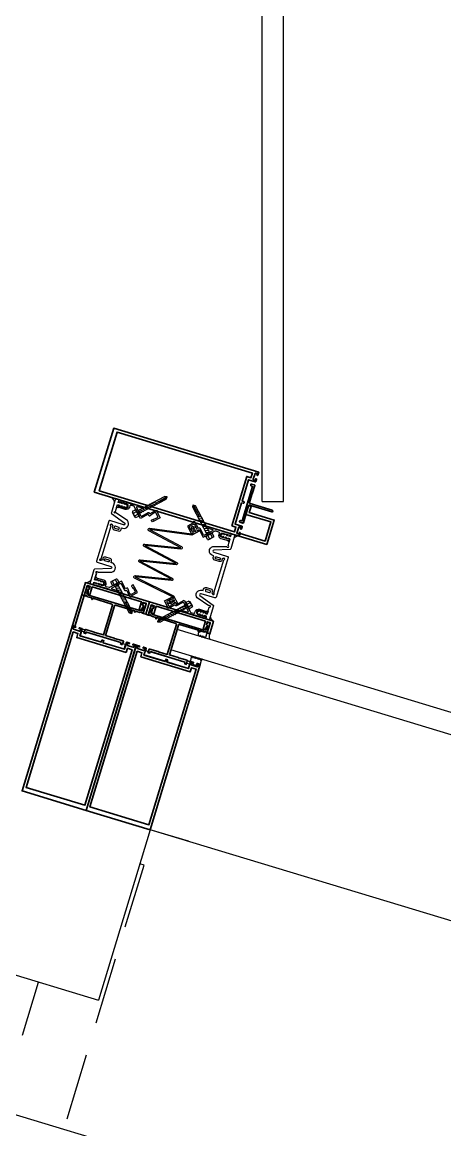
# Model space of a CAD drawing. Header units: metres. Extents: x 630750 to 860239, y 578133 to 726633.
# Drawn here: x 725210 to 725684, y 630694 to 631938 of the extents above; entities that cross this region are included whole.
import ezdxf

# ---------------------------------------------------------------- set-up
doc = ezdxf.new("R2010")
doc.units = ezdxf.units.M
doc.header["$LTSCALE"] = 300
doc.linetypes.add('HID1', pattern=[0.375, 0.25, -0.125])
doc.linetypes.add('HIDDEN', pattern=[2, 1, -1])
for name, color, linetype in [('5', 8, 'HIDDEN'), ('A-CEN-1', 1, 'Continuous'), ('A-WAL-DW', 7, 'Continuous'), ('A-WIN-GLASS', 4, 'Continuous'), ('KUK-WALL-DRYWALL', 4, 'Continuous'), ('KUK-WALL-FIN 1', 30, 'Continuous'), ('SCREW', 8, 'Continuous')]:
    doc.layers.add(name, color=color, linetype=linetype)
doc.layers.add('ILDIES', color=7, linetype='Continuous', lineweight=35)

# ---------------------------------------------------------------- blocks, each defined once
blk = doc.blocks.new('A$C7D1B520F')
at = {"layer": 'SCREW', "color": 8}
for p, q in [((4.5, 42.6), (2.8, 40.2)), ((2.8, 5), (2.8, 40.2)), ((6.2, 40.5), (4.5, 42.6)), ((4.5, 42.6), (4.6, 28)), ((5.3, 41.6), (6.2, 31.1)), ((6.2, 5), (6.2, 40.5)), ((4.7, 27.7), (2.4, 26.3)), ((6.7, 26.5), (2.4, 23.7)), ((2.4, 26.3), (2.8, 26.3)), ((5.1, 27.8), (6.2, 29.5)), ((6.7, 26.5), (6.2, 26.5)), ((6.7, 24), (2.4, 21.2)), ((2.4, 23.7), (2.8, 23.8)), ((6.7, 21.5), (2.4, 18.7)), ((2.4, 21.2), (2.8, 21.3)), ((6.7, 19), (2.4, 16.2)), ((2.4, 18.7), (2.8, 18.7)), ((6.7, 16.5), (2.4, 13.7)), ((2.4, 16.2), (2.8, 16.2)), ((6.7, 14), (2.4, 11.2)), ((2.4, 13.7), (2.8, 13.7)), ((6.7, 24), (6.2, 24)), ((6.7, 21.5), (6.2, 21.4)), ((6.7, 19), (6.2, 18.9)), ((6.7, 16.5), (6.2, 16.4)), ((6.7, 14), (6.2, 13.9)), ((0, 4.5), (0, 5)), ((9, 5), (0, 5)), ((9, 4.5), (0, 4.5)), ((0.5, 0.7), (0.5, 4.5)), ((0.5, 0.7), (1.6, 0)), ((2.7, 0.7), (1.6, 0)), ((7.4, 0), (1.6, 0)), ((6.7, 11.4), (2.4, 8.7)), ((2.4, 11.2), (2.8, 11.2)), ((6.7, 8.9), (2.4, 6.2)), ((2.4, 8.7), (2.8, 8.7)), ((2.4, 6.2), (2.8, 6.2)), ((2.7, 0.7), (2.7, 4.5)), ((2.7, 0.7), (3.8, 0)), ((6.7, 6.4), (4.5, 5)), ((6.3, 0.7), (5.2, 0)), ((6.7, 11.4), (6.2, 11.4)), ((6.7, 8.9), (6.2, 8.9)), ((6.7, 6.4), (6.2, 6.4)), ((6.3, 0.7), (6.3, 4.5)), ((6.3, 0.7), (7.4, 0)), ((8.5, 0.7), (7.4, 0)), ((8.5, 0.7), (8.5, 4.5)), ((9, 4.5), (9, 5))]:
    blk.add_line(p, q, dxfattribs=at)
for centre, radius, start, end in [((2.3, 42.4), 2.15, 283.4285, 4.6836), ((4.8, 28), 0.268, 182.1196, 324.1357)]:
    blk.add_arc(centre, radius, start, end, dxfattribs=at)

msp = doc.modelspace()

# ---------------------------------------------------------------- linework, layer by layer
at = {"color": 4, "linetype": 'Continuous', "elevation": 0}
for points in [[(725309.4, 631372.3, -2.414214), (725310.7, 631373), (725311.5, 631372.7), (725311, 631371, 0.414214), (725312.7, 631367.8), (725317.5, 631366.4, 0.414214), (725320.7, 631368.1), (725321.2, 631369.8), (725322.3, 631369.4, 0.762509), (725327.7, 631378), (725314.7, 631386.7), (725314.7, 631386.7, -1.719957), (725314.3, 631388.4), (725316.6, 631396), (725319, 631395.3), (725318.7, 631394.3), (725319.6, 631394), (725320.8, 631394.8), (725321.9, 631394.4), (725321.5, 631393.4), (725322.4, 631393.2), (725323.6, 631393.9), (725324.7, 631393.6), (725324.4, 631392.6), (725325.2, 631392.3), (725327.9, 631394), (725326.6, 631396.8), (725325.7, 631397), (725325.4, 631396), (725324.4, 631396.3), (725323.7, 631397.6), (725322.9, 631397.9), (725322.6, 631396.9), (725321.5, 631397.2), (725320.9, 631398.5), (725320.1, 631398.7), (725319.8, 631397.7), (725317.3, 631398.5), (725318.3, 631401.6), (725314.5, 631402.8), (725309.7, 631387, 0.264694), (725309.9, 631386), (725324.8, 631375.3, -0.762509), (725323.5, 631373.2), (725308, 631378, 0.414214), (725306.7, 631377.3), (725293.2, 631332.6, 0.414214), (725293.8, 631331.3), (725309.3, 631326.6, -0.762509), (725309.3, 631324.2), (725290.9, 631323.6, 0.264694), (725290.2, 631322.9), (725285.4, 631307.1), (725289.3, 631305.9), (725290.2, 631309.1), (725292.6, 631308.3), (725292.3, 631307.3), (725293.2, 631307.1), (725294.4, 631307.8), (725295.5, 631307.5), (725295.2, 631306.5), (725296, 631306.2), (725297.2, 631306.9), (725298.3, 631306.6), (725298, 631305.6), (725298.8, 631305.4), (725301.5, 631307), (725300.2, 631309.8), (725299.3, 631310.1), (725299, 631309.1), (725298, 631309.4), (725297.4, 631310.7), (725296.5, 631310.9), (725296.2, 631309.9), (725295.2, 631310.2), (725294.5, 631311.5), (725293.7, 631311.8), (725293.4, 631310.8), (725290.9, 631311.5), (725293.3, 631319.1, -1.719957), (725294.5, 631320.3), (725294.5, 631320.3), (725310.2, 631320.3, 0.762509), (725310.5, 631330.5), (725309.4, 631330.8), (725309.9, 631332.5, 0.414214), (725308.2, 631335.7), (725303.4, 631337.1, 0.414214), (725300.2, 631335.4), (725299.7, 631333.7), (725298.8, 631334, -2.414214), (725298.2, 631335.3)], [(725317.2, 631392.4), (725315.6, 631392.9), (725316.3, 631395), (725325.8, 631392.2, 1), (725327.1, 631396.6), (725317.6, 631399.5), (725318.3, 631401.6), (725319.8, 631401.2), (725319.6, 631400.5), (725335.5, 631395.7), (725335.7, 631396.3), (725346.8, 631393), (725346.3, 631391.5), (725338.8, 631393.7, 0.668179), (725337.9, 631392.6), (725342.8, 631383.4, 0.414214), (725343.9, 631383.1), (725351.1, 631387, -0.414214), (725352.1, 631386.6), (725352.2, 631386.4, 0.414214), (725353.3, 631386.1), (725360, 631389.7), (725361.5, 631389.2), (725361.1, 631388, 0.198912), (725361.2, 631387.4), (725364.4, 631381.3), (725355.7, 631376.6), (725354.9, 631378, -0.414214), (725355.3, 631379.1), (725356, 631379.4), (725357, 631379.1), (725357.3, 631380.2), (725358.4, 631379.9), (725361.6, 631381.6, 0.414214), (725361.9, 631382.6), (725359.7, 631386.8, 0.414214), (725358.6, 631387.2), (725355.4, 631385.4), (725355.1, 631384.4), (725354, 631384.7), (725353.7, 631383.7), (725353, 631383.3, -0.414214), (725351.9, 631383.6), (725351.1, 631385.2), (725342.5, 631380.6), (725339.2, 631386.7), (725339.4, 631387.1), (725339, 631387.2), (725335.4, 631393.8, 0.198912), (725335, 631394.2), (725331.6, 631395.2, 0.414214), (725330.6, 631394.7), (725330.2, 631393.2, -0.414214), (725325.3, 631390.6), (725317.3, 631393.1)], [(725313, 631370.8, 0.414214), (725313.6, 631369.7), (725317.4, 631368.5, 0.414214), (725318.6, 631369.1), (725318.7, 631369.4, 0.414214), (725318.1, 631370.5), (725314.2, 631371.8, 0.414214), (725313.1, 631371.2)], [(725382.5, 631329.9), (725346.5, 631348.9, -0.824616), (725347.3, 631351.7), (725387.8, 631347.6), (725351.8, 631366.6, -0.836041), (725352.7, 631369.4), (725399.6, 631363.3), (725401.7, 631364.4), (725401, 631365.8), (725399.9, 631366.1), (725400.2, 631367.2), (725399.2, 631367.5), (725400.5, 631371.8), (725404.8, 631370.5), (725404.4, 631369.4), (725405.5, 631369.1), (725405.2, 631368), (725405.9, 631366.6), (725408.2, 631367.9), (725408.9, 631366.5), (725399.9, 631361.7), (725352.5, 631367.9), (725388.5, 631348.9, -0.824616), (725387.7, 631346.1), (725347.2, 631350.3), (725383.2, 631331.2, -0.824616), (725382.3, 631328.4), (725341.8, 631332.6), (725377.8, 631313.5, -0.824616), (725377, 631310.7), (725336.4, 631314.9), (725379.3, 631293.7), (725384.1, 631284.7), (725382.8, 631284), (725381.6, 631286.3), (725380.2, 631285.6), (725379.8, 631284.5), (725378.8, 631284.8), (725378.5, 631283.8), (725374.2, 631285.1), (725375.5, 631289.4), (725376.5, 631289), (725376.8, 631290.1), (725377.9, 631289.8), (725379.3, 631290.5), (725378.2, 631292.6), (725335.8, 631313.6, -0.836041), (725336.6, 631316.4), (725377.1, 631312.2), (725341.1, 631331.3, -0.824616), (725342, 631334.1)], [(725440.5, 631355), (725442, 631354.6), (725442.6, 631356.7), (725433.1, 631359.6, -1), (725434.5, 631364), (725444, 631361.2), (725444.6, 631363.3), (725443.1, 631363.7), (725442.9, 631363.1), (725427, 631367.9), (725427.2, 631368.6), (725416.2, 631371.9), (725415.7, 631370.4), (725423.2, 631368.1, -0.668179), (725423.3, 631366.7), (725414.1, 631361.8, -0.414214), (725413.1, 631362.1), (725409.2, 631369.3, 0.414214), (725408.2, 631369.6), (725408, 631369.5, -0.414214), (725406.9, 631369.8), (725403.3, 631376.5), (725401.8, 631377), (725401.5, 631375.8, -0.198912), (725401.1, 631375.3), (725395, 631372), (725399.6, 631363.3), (725401, 631364, 0.414214), (725401.3, 631365.1), (725401, 631365.8), (725399.9, 631366.1), (725400.2, 631367.2), (725399.2, 631367.5), (725397.5, 631370.7, -0.414214), (725397.8, 631371.7), (725402, 631374, -0.414214), (725403.1, 631373.7), (725404.8, 631370.5), (725404.4, 631369.4), (725405.5, 631369.1), (725405.2, 631368), (725405.6, 631367.3, 0.414214), (725406.6, 631367), (725408.2, 631367.9), (725412.8, 631359.3), (725418.9, 631362.6), (725419, 631362.9), (725419.4, 631362.8), (725426, 631366.4, -0.198912), (725426.6, 631366.4), (725430, 631365.4, -0.414214), (725430.5, 631364.4), (725430.1, 631362.9, 0.414214), (725432.6, 631358.1), (725440.6, 631355.6)], [(725401, 631369.1, -0.414214), (725401.2, 631369.8), (725401.7, 631370, -0.414214), (725402.4, 631369.8), (725404.2, 631366.3, -0.414214), (725404, 631365.6), (725403.6, 631365.4, -0.414214), (725402.9, 631365.6)], [(725435.7, 631334, 2.414214), (725435, 631335.2), (725434.2, 631335.5), (725433.7, 631333.8, -0.414214), (725430.5, 631332.1), (725425.6, 631333.6, -0.414214), (725423.9, 631336.7), (725424.5, 631338.4), (725423.4, 631338.8, -0.762509), (725423.6, 631348.9), (725439.3, 631348.9), (725439.3, 631348.9, 1.719957), (725440.6, 631350.1), (725442.9, 631357.7), (725440.5, 631358.4), (725440.2, 631357.4), (725439.3, 631357.7), (725438.7, 631359), (725437.7, 631359.3), (725437.4, 631358.3), (725436.5, 631358.5), (725435.9, 631359.8), (725434.9, 631360.2), (725434.5, 631359.1), (725433.7, 631359.4), (725432.4, 631362.2), (725435, 631363.9), (725435.9, 631363.6), (725435.6, 631362.6), (725436.6, 631362.3), (725437.9, 631363), (725438.7, 631362.7), (725438.4, 631361.7), (725439.5, 631361.4), (725440.7, 631362.2), (725441.5, 631361.9), (725441.2, 631360.9), (725443.7, 631360.1), (725444.6, 631363.3), (725448.4, 631362.1), (725443.7, 631346.3, -0.264694), (725442.9, 631345.6), (725424.6, 631345, 0.762509), (725424.5, 631342.6), (725440, 631337.9, -0.414214), (725440.7, 631336.6), (725427.1, 631291.9, -0.414214), (725425.9, 631291.3), (725410.4, 631296, 0.762509), (725409.1, 631293.9), (725424, 631283.2, -0.264694), (725424.2, 631282.2), (725419.4, 631266.4), (725415.6, 631267.6), (725416.5, 631270.7), (725414.1, 631271.5), (725413.8, 631270.5), (725412.9, 631270.7), (725412.3, 631272), (725411.3, 631272.3), (725411, 631271.3), (725410.1, 631271.6), (725409.5, 631272.9), (725408.5, 631273.2), (725408.2, 631272.2), (725407.3, 631272.4), (725406, 631275.3), (725408.7, 631276.9), (725409.5, 631276.6), (725409.2, 631275.6), (725410.2, 631275.3), (725411.5, 631276), (725412.3, 631275.8), (725412, 631274.8), (725413.1, 631274.5), (725414.3, 631275.2), (725415.1, 631274.9), (725414.8, 631273.9), (725417.3, 631273.2), (725419.6, 631280.8, 1.719957), (725419.2, 631282.5), (725419.2, 631282.5), (725406.1, 631291.2, -0.762509), (725411.5, 631299.8), (725412.6, 631299.5), (725413.2, 631301.2, -0.414214), (725416.3, 631302.9), (725421.2, 631301.4, -0.414214), (725422.9, 631298.2), (725422.4, 631296.5), (725423.2, 631296.3, 2.414214), (725424.5, 631296.9)], [(725301.9, 631334.5, -0.414214), (725303, 631335.1), (725306.9, 631333.9, -0.414214), (725307.5, 631332.8), (725307.4, 631332.4, -0.414214), (725306.3, 631331.8), (725302.4, 631333, -0.414214), (725301.8, 631334.1)], [(725431.9, 631334.7, -0.414214), (725430.8, 631334.1), (725426.9, 631335.3, -0.414214), (725426.3, 631336.4), (725426.4, 631336.7, -0.414214), (725427.5, 631337.3), (725431.4, 631336.2, -0.414214), (725432, 631335.1)], [(725293.4, 631314.2), (725291.9, 631314.7), (725291.3, 631312.5), (725300.7, 631309.6, -1), (725299.4, 631305.2), (725289.9, 631308.1), (725289.3, 631305.9), (725290.8, 631305.5), (725291, 631306.1), (725306.8, 631301.3), (725306.6, 631300.7), (725317.7, 631297.3), (725318.2, 631298.8), (725310.7, 631301.1, -0.668179), (725310.6, 631302.5), (725319.7, 631307.4, -0.414214), (725320.8, 631307.1), (725324.6, 631299.9, 0.414214), (725325.7, 631299.6), (725325.9, 631299.7, -0.414214), (725327, 631299.4), (725330.5, 631292.7), (725332, 631292.2), (725332.4, 631293.5, -0.198912), (725332.8, 631293.9), (725338.9, 631297.2), (725334.2, 631305.9), (725332.9, 631305.2, 0.414214), (725332.5, 631304.1), (725332.9, 631303.4), (725334, 631303.1), (725333.6, 631302.1), (725334.7, 631301.7), (725336.4, 631298.5, -0.414214), (725336.1, 631297.5), (725331.9, 631295.2, -0.414214), (725330.8, 631295.6), (725329.1, 631298.7), (725329.4, 631299.8), (725328.4, 631300.1), (725328.7, 631301.2), (725328.3, 631301.9, 0.414214), (725327.2, 631302.2), (725325.7, 631301.3), (725321.1, 631309.9), (725314.9, 631306.7), (725314.8, 631306.3), (725314.5, 631306.4), (725307.8, 631302.9, -0.198912), (725307.2, 631302.8), (725303.9, 631303.8, -0.414214), (725303.3, 631304.8), (725303.8, 631306.3, 0.414214), (725301.2, 631311.1), (725293.2, 631313.6)], [(725416.7, 631276.8), (725418.2, 631276.3), (725417.6, 631274.2), (725408.1, 631277.1, 1), (725406.8, 631272.6), (725416.2, 631269.7), (725415.6, 631267.6), (725414.1, 631268.1), (725414.3, 631268.7), (725398.4, 631273.5), (725398.2, 631272.9), (725387.1, 631276.2), (725387.6, 631277.7), (725395, 631275.5, 0.668179), (725396, 631276.6), (725391.1, 631285.8, 0.414214), (725390, 631286.1), (725382.8, 631282.3, -0.414214), (725381.7, 631282.6), (725381.6, 631282.8, 0.414214), (725380.6, 631283.1), (725373.9, 631279.5), (725372.4, 631280), (725372.8, 631281.2, 0.198912), (725372.7, 631281.8), (725369.4, 631287.9), (725378.2, 631292.6), (725378.9, 631291.2, -0.414214), (725378.6, 631290.1), (725377.9, 631289.8), (725376.8, 631290.1), (725376.5, 631289), (725375.5, 631289.4), (725372.3, 631287.7, 0.414214), (725372, 631286.6), (725374.2, 631282.4, 0.414214), (725375.3, 631282.1), (725378.5, 631283.8), (725378.8, 631284.8), (725379.8, 631284.5), (725380.2, 631285.6), (725380.9, 631285.9, -0.414214), (725381.9, 631285.6), (725382.8, 631284), (725391.4, 631288.6), (725394.6, 631282.5), (725394.5, 631282.1), (725394.9, 631282), (725398.4, 631275.4, 0.198912), (725398.9, 631275), (725402.3, 631274, 0.414214), (725403.2, 631274.5), (725403.7, 631276, -0.414214), (725408.5, 631278.6), (725416.5, 631276.2)], [(725420.9, 631298.3, 0.414214), (725420.3, 631299.5), (725416.5, 631300.7, 0.414214), (725415.4, 631300.1), (725415.2, 631299.7, 0.414214), (725415.8, 631298.6), (725419.7, 631297.4, 0.414214), (725420.8, 631298)], [(725376.1, 631287, 0.414214), (725375.9, 631286.3), (725376.1, 631285.8, 0.414214), (725376.8, 631285.6), (725380.3, 631287.5, 0.414214), (725380.5, 631288.2), (725380.3, 631288.6, 0.414214), (725379.6, 631288.8)]]:
    msp.add_lwpolyline(points, format="xyb", close=True, dxfattribs=at)
at = {"color": 4, "linetype": 'Continuous'}
for points in [[(725309.4, 631372.3, -2.414214), (725310.6, 631373), (725311.5, 631372.7), (725311, 631371, 0.414214), (725312.7, 631367.8), (725317.5, 631366.4, 0.414214), (725320.7, 631368.1), (725321.2, 631369.8), (725322.3, 631369.4, 0.762509), (725327.7, 631378), (725314.7, 631386.7), (725314.7, 631386.7, -1.719957), (725314.3, 631388.4), (725316.6, 631396), (725319, 631395.3), (725318.7, 631394.3), (725319.6, 631394), (725320.8, 631394.8), (725321.8, 631394.5), (725321.5, 631393.4), (725322.4, 631393.2), (725323.6, 631393.9), (725324.7, 631393.6), (725324.4, 631392.6), (725325.2, 631392.3), (725327.8, 631394), (725326.6, 631396.8), (725325.7, 631397), (725325.4, 631396), (725324.4, 631396.3), (725323.7, 631397.6), (725322.9, 631397.9), (725322.6, 631396.9), (725321.5, 631397.2), (725320.9, 631398.5), (725320.1, 631398.8), (725319.8, 631397.7), (725317.3, 631398.5), (725318.3, 631401.6), (725314.5, 631402.8), (725309.7, 631387, 0.264694), (725309.9, 631386), (725324.8, 631375.3, -0.762509), (725323.5, 631373.3), (725308, 631378, 0.414214), (725306.7, 631377.3), (725293.2, 631332.6, 0.414214), (725293.8, 631331.3), (725309.3, 631326.6, -0.762509), (725309.3, 631324.2), (725290.9, 631323.6, 0.264694), (725290.2, 631322.9), (725285.4, 631307.1), (725289.2, 631305.9), (725290.2, 631309.1), (725292.6, 631308.3), (725292.3, 631307.3), (725293.2, 631307.1), (725294.4, 631307.8), (725295.5, 631307.5), (725295.1, 631306.5), (725296, 631306.2), (725297.2, 631306.9), (725298.3, 631306.6), (725298, 631305.6), (725298.8, 631305.4), (725301.5, 631307), (725300.2, 631309.8), (725299.3, 631310.1), (725299, 631309.1), (725298, 631309.4), (725297.3, 631310.7), (725296.5, 631310.9), (725296.2, 631309.9), (725295.1, 631310.2), (725294.5, 631311.5), (725293.7, 631311.8), (725293.4, 631310.8), (725290.9, 631311.5), (725293.2, 631319.1, -1.719957), (725294.5, 631320.3), (725294.5, 631320.3), (725310.2, 631320.3, 0.762509), (725310.5, 631330.5), (725309.4, 631330.8), (725309.9, 631332.5, 0.414214), (725308.2, 631335.7), (725303.4, 631337.1, 0.414214), (725300.2, 631335.4), (725299.7, 631333.7), (725298.8, 631334, -2.414214), (725298.1, 631335.3)], [(725317.1, 631392.4), (725315.6, 631392.9), (725316.3, 631395), (725325.7, 631392.2, 1), (725327.1, 631396.6), (725317.6, 631399.5), (725318.3, 631401.6), (725319.8, 631401.2), (725319.6, 631400.5), (725335.5, 631395.7), (725335.7, 631396.3), (725346.7, 631393), (725346.3, 631391.5), (725338.8, 631393.7, 0.668179), (725337.9, 631392.6), (725342.8, 631383.4, 0.414214), (725343.9, 631383.1), (725351, 631387, -0.414214), (725352.1, 631386.6), (725352.2, 631386.4, 0.414214), (725353.3, 631386.1), (725360, 631389.7), (725361.5, 631389.2), (725361.1, 631388, 0.198912), (725361.1, 631387.4), (725364.4, 631381.3), (725355.7, 631376.6), (725354.9, 631378, -0.414214), (725355.3, 631379.1), (725356, 631379.4), (725357, 631379.1), (725357.3, 631380.2), (725358.4, 631379.9), (725361.6, 631381.6, 0.414214), (725361.9, 631382.6), (725359.7, 631386.8, 0.414214), (725358.6, 631387.2), (725355.4, 631385.5), (725355.1, 631384.4), (725354, 631384.7), (725353.7, 631383.7), (725353, 631383.3, -0.414214), (725351.9, 631383.6), (725351.1, 631385.2), (725342.5, 631380.6), (725339.2, 631386.7), (725339.3, 631387.1), (725339, 631387.2), (725335.4, 631393.8, 0.198912), (725335, 631394.2), (725331.6, 631395.3, 0.414214), (725330.6, 631394.7), (725330.2, 631393.2, -0.414214), (725325.3, 631390.6), (725317.3, 631393.1)], [(725313, 631370.8, 0.414214), (725313.6, 631369.7), (725317.4, 631368.5, 0.414214), (725318.6, 631369.1), (725318.7, 631369.4, 0.414214), (725318.1, 631370.5), (725314.2, 631371.8, 0.414214), (725313.1, 631371.2)], [(725382.5, 631329.9), (725346.4, 631348.9, -0.824616), (725347.3, 631351.8), (725387.8, 631347.6), (725351.8, 631366.6, -0.836041), (725352.7, 631369.4), (725399.6, 631363.3), (725401.7, 631364.4), (725401, 631365.8), (725399.9, 631366.1), (725400.2, 631367.2), (725399.2, 631367.5), (725400.5, 631371.8), (725404.8, 631370.5), (725404.4, 631369.4), (725405.5, 631369.1), (725405.2, 631368), (725405.9, 631366.6), (725408.2, 631367.9), (725408.9, 631366.5), (725399.9, 631361.7), (725352.5, 631367.9), (725388.5, 631348.9, -0.824616), (725387.7, 631346.1), (725347.1, 631350.3), (725383.2, 631331.2, -0.824616), (725382.3, 631328.4), (725341.8, 631332.6), (725377.8, 631313.6, -0.824616), (725377, 631310.7), (725336.4, 631314.9), (725379.3, 631293.7), (725384.1, 631284.7), (725382.8, 631284), (725381.5, 631286.3), (725380.1, 631285.6), (725379.8, 631284.5), (725378.8, 631284.8), (725378.5, 631283.8), (725374.2, 631285.1), (725375.5, 631289.4), (725376.5, 631289), (725376.8, 631290.1), (725377.9, 631289.8), (725379.3, 631290.5), (725378.2, 631292.6), (725335.8, 631313.6, -0.836041), (725336.6, 631316.4), (725377.1, 631312.2), (725341.1, 631331.3, -0.824616), (725341.9, 631334.1)], [(725440.4, 631355), (725442, 631354.6), (725442.6, 631356.7), (725433.1, 631359.6, -1), (725434.5, 631364), (725444, 631361.2), (725444.6, 631363.3), (725443.1, 631363.8), (725442.9, 631363.1), (725427, 631367.9), (725427.2, 631368.6), (725416.1, 631371.9), (725415.7, 631370.4), (725423.2, 631368.1, -0.668179), (725423.3, 631366.7), (725414.1, 631361.8, -0.414214), (725413.1, 631362.1), (725409.2, 631369.3, 0.414214), (725408.2, 631369.6), (725408, 631369.5, -0.414214), (725406.9, 631369.9), (725403.3, 631376.5), (725401.8, 631377), (725401.4, 631375.8, -0.198912), (725401.1, 631375.3), (725395, 631372), (725399.6, 631363.3), (725401, 631364, 0.414214), (725401.3, 631365.1), (725401, 631365.8), (725399.9, 631366.1), (725400.2, 631367.2), (725399.2, 631367.5), (725397.5, 631370.7, -0.414214), (725397.8, 631371.7), (725402, 631374, -0.414214), (725403.1, 631373.7), (725404.8, 631370.5), (725404.4, 631369.4), (725405.5, 631369.1), (725405.2, 631368), (725405.5, 631367.3, 0.414214), (725406.6, 631367), (725408.2, 631367.9), (725412.8, 631359.3), (725418.9, 631362.6), (725419, 631362.9), (725419.4, 631362.8), (725426, 631366.4, -0.198912), (725426.6, 631366.4), (725430, 631365.4, -0.414214), (725430.5, 631364.4), (725430.1, 631362.9, 0.414214), (725432.6, 631358.1), (725440.6, 631355.6)], [(725401, 631369.1, -0.414214), (725401.2, 631369.8), (725401.7, 631370.1, -0.414214), (725402.4, 631369.8), (725404.2, 631366.3, -0.414214), (725404, 631365.6), (725403.6, 631365.4, -0.414214), (725402.9, 631365.6)], [(725435.7, 631334, 2.414214), (725435, 631335.2), (725434.2, 631335.5), (725433.7, 631333.8, -0.414214), (725430.5, 631332.1), (725425.6, 631333.6, -0.414214), (725423.9, 631336.7), (725424.5, 631338.4), (725423.4, 631338.8, -0.762509), (725423.6, 631348.9), (725439.3, 631348.9), (725439.3, 631348.9, 1.719957), (725440.6, 631350.1), (725442.9, 631357.7), (725440.5, 631358.5), (725440.2, 631357.4), (725439.3, 631357.7), (725438.7, 631359), (725437.7, 631359.3), (725437.4, 631358.3), (725436.5, 631358.5), (725435.9, 631359.8), (725434.8, 631360.2), (725434.5, 631359.1), (725433.7, 631359.4), (725432.4, 631362.2), (725435, 631363.9), (725435.9, 631363.6), (725435.6, 631362.6), (725436.6, 631362.3), (725437.9, 631363), (725438.7, 631362.8), (725438.4, 631361.7), (725439.4, 631361.4), (725440.7, 631362.2), (725441.5, 631361.9), (725441.2, 631360.9), (725443.6, 631360.1), (725444.6, 631363.3), (725448.4, 631362.1), (725443.6, 631346.3, -0.264694), (725442.9, 631345.7), (725424.6, 631345, 0.762509), (725424.5, 631342.6), (725440, 631337.9, -0.414214), (725440.7, 631336.6), (725427.1, 631291.9, -0.414214), (725425.9, 631291.3), (725410.4, 631296, 0.762509), (725409.1, 631293.9), (725424, 631283.2, -0.264694), (725424.2, 631282.2), (725419.4, 631266.4), (725415.6, 631267.6), (725416.5, 631270.7), (725414.1, 631271.5), (725413.8, 631270.5), (725412.9, 631270.7), (725412.3, 631272), (725411.3, 631272.3), (725411, 631271.3), (725410.1, 631271.6), (725409.5, 631272.9), (725408.5, 631273.2), (725408.1, 631272.2), (725407.3, 631272.4), (725406, 631275.3), (725408.6, 631276.9), (725409.5, 631276.6), (725409.2, 631275.6), (725410.2, 631275.3), (725411.5, 631276), (725412.3, 631275.8), (725412, 631274.8), (725413.1, 631274.5), (725414.3, 631275.2), (725415.1, 631274.9), (725414.8, 631273.9), (725417.3, 631273.2), (725419.6, 631280.8, 1.719957), (725419.2, 631282.5), (725419.2, 631282.5), (725406.1, 631291.2, -0.762509), (725411.5, 631299.8), (725412.6, 631299.5), (725413.1, 631301.2, -0.414214), (725416.3, 631302.9), (725421.2, 631301.4, -0.414214), (725422.9, 631298.2), (725422.4, 631296.5), (725423.2, 631296.3, 2.414214), (725424.5, 631296.9)], [(725301.9, 631334.5, -0.414214), (725303, 631335.1), (725306.9, 631333.9, -0.414214), (725307.5, 631332.8), (725307.4, 631332.5, -0.414214), (725306.3, 631331.9), (725302.4, 631333, -0.414214), (725301.8, 631334.1)], [(725431.9, 631334.7, -0.414214), (725430.8, 631334.1), (725426.9, 631335.3, -0.414214), (725426.3, 631336.4), (725426.4, 631336.7, -0.414214), (725427.5, 631337.3), (725431.4, 631336.2, -0.414214), (725432, 631335.1)], [(725293.4, 631314.2), (725291.9, 631314.7), (725291.2, 631312.5), (725300.7, 631309.7, -1), (725299.4, 631305.2), (725289.9, 631308.1), (725289.2, 631305.9), (725290.8, 631305.5), (725290.9, 631306.1), (725306.8, 631301.3), (725306.6, 631300.7), (725317.7, 631297.3), (725318.2, 631298.8), (725310.7, 631301.1, -0.668179), (725310.5, 631302.5), (725319.7, 631307.4, -0.414214), (725320.8, 631307.1), (725324.6, 631299.9, 0.414214), (725325.7, 631299.6), (725325.9, 631299.7, -0.414214), (725327, 631299.4), (725330.5, 631292.7), (725332, 631292.2), (725332.4, 631293.5, -0.198912), (725332.8, 631293.9), (725338.9, 631297.2), (725334.2, 631305.9), (725332.8, 631305.2, 0.414214), (725332.5, 631304.1), (725332.9, 631303.4), (725333.9, 631303.1), (725333.6, 631302.1), (725334.7, 631301.7), (725336.4, 631298.5, -0.414214), (725336.1, 631297.5), (725331.9, 631295.2, -0.414214), (725330.8, 631295.6), (725329.1, 631298.7), (725329.4, 631299.8), (725328.4, 631300.1), (725328.7, 631301.2), (725328.3, 631301.9, 0.414214), (725327.2, 631302.2), (725325.6, 631301.4), (725321.1, 631309.9), (725314.9, 631306.7), (725314.8, 631306.3), (725314.5, 631306.4), (725307.8, 631302.9, -0.198912), (725307.2, 631302.8), (725303.9, 631303.8, -0.414214), (725303.3, 631304.8), (725303.8, 631306.3, 0.414214), (725301.2, 631311.2), (725293.2, 631313.6)], [(725416.7, 631276.8), (725418.2, 631276.3), (725417.6, 631274.2), (725408.1, 631277.1, 1), (725406.8, 631272.6), (725416.2, 631269.7), (725415.6, 631267.6), (725414.1, 631268.1), (725414.2, 631268.7), (725398.4, 631273.5), (725398.2, 631272.9), (725387.1, 631276.2), (725387.6, 631277.7), (725395, 631275.5, 0.668179), (725396, 631276.6), (725391.1, 631285.8, 0.414214), (725390, 631286.1), (725382.8, 631282.3, -0.414214), (725381.7, 631282.6), (725381.6, 631282.8, 0.414214), (725380.6, 631283.1), (725373.9, 631279.5), (725372.4, 631280), (725372.8, 631281.2, 0.198912), (725372.7, 631281.8), (725369.4, 631287.9), (725378.2, 631292.6), (725378.9, 631291.2, -0.414214), (725378.6, 631290.1), (725377.9, 631289.8), (725376.8, 631290.1), (725376.5, 631289), (725375.5, 631289.4), (725372.3, 631287.7, 0.414214), (725371.9, 631286.6), (725374.2, 631282.4, 0.414214), (725375.3, 631282.1), (725378.5, 631283.8), (725378.8, 631284.8), (725379.8, 631284.5), (725380.1, 631285.6), (725380.8, 631285.9, -0.414214), (725381.9, 631285.6), (725382.8, 631284), (725391.3, 631288.6), (725394.6, 631282.5), (725394.5, 631282.1), (725394.9, 631282), (725398.4, 631275.4, 0.198912), (725398.9, 631275), (725402.3, 631274, 0.414214), (725403.2, 631274.5), (725403.7, 631276, -0.414214), (725408.5, 631278.6), (725416.5, 631276.2)], [(725420.9, 631298.3, 0.414214), (725420.3, 631299.5), (725416.5, 631300.7, 0.414214), (725415.3, 631300.1), (725415.2, 631299.7, 0.414214), (725415.8, 631298.6), (725419.7, 631297.4, 0.414214), (725420.8, 631298)], [(725376.1, 631287, 0.414214), (725375.9, 631286.3), (725376.1, 631285.8, 0.414214), (725376.8, 631285.6), (725380.3, 631287.5, 0.414214), (725380.5, 631288.2), (725380.3, 631288.6, 0.414214), (725379.6, 631288.8)]]:
    msp.add_lwpolyline(points, format="xyb", close=True, dxfattribs=at)
for centre, radius, start, end in [((725305.7, 631397.6, 0), 7.71, 9.2721, 58.6452), ((725305.7, 631397.6), 7.71, 9.2721, 58.6452), ((725452.9, 631353, 0), 7.71, 87.5948, 136.9679), ((725452.9, 631353), 7.71, 87.5948, 136.9679), ((725280.9, 631316, 0), 7.45, 268.1062, 321.3922), ((725280.9, 631316), 7.45, 268.1062, 321.3922), ((725428.1, 631271.3, 0), 7.45, 184.8478, 238.1338), ((725428.1, 631271.3), 7.45, 184.8478, 238.1338)]:
    msp.add_arc(centre, radius, start, end, dxfattribs=at)
at = {"layer": '5', "elevation": 0}
for points in [[(725301.4, 631243.5), (725300.6, 631241.1), (725324.2, 631234), (725325.7, 631239), (725322.6, 631239.9), (725322.2, 631238.5), (725319.9, 631239.2), (725320.4, 631240.9), (725281.8, 631252.6), (725281.2, 631250.9), (725278.9, 631251.6), (725279.4, 631253), (725276.3, 631254), (725274.8, 631249), (725298.3, 631241.8), (725299.1, 631244.2)], [(725370.8, 631222.4), (725370.1, 631220.1), (725346.6, 631227.2), (725348.1, 631232.2), (725351.1, 631231.2), (725350.7, 631229.8), (725353, 631229.1), (725353.5, 631230.8), (725392.2, 631219.1), (725391.7, 631217.4), (725394, 631216.7), (725394.4, 631218.1), (725397.5, 631217.2), (725395.9, 631212.2), (725372.4, 631219.4), (725373.1, 631221.7)]]:
    msp.add_lwpolyline(points, close=True, dxfattribs=at)
at = {"layer": '5'}
for points in [[(725301.4, 631243.5), (725300.6, 631241.1), (725324.2, 631234), (725325.7, 631239), (725322.6, 631239.9), (725322.2, 631238.5), (725319.9, 631239.2), (725320.4, 631240.9), (725281.7, 631252.6), (725281.2, 631250.9), (725278.9, 631251.6), (725279.4, 631253), (725276.3, 631254), (725274.8, 631249), (725298.3, 631241.8), (725299.1, 631244.2)], [(725370.8, 631222.5), (725370.1, 631220.1), (725346.6, 631227.2), (725348.1, 631232.2), (725351.1, 631231.2), (725350.7, 631229.8), (725353, 631229.1), (725353.5, 631230.8), (725392.2, 631219.1), (725391.7, 631217.4), (725393.9, 631216.7), (725394.4, 631218.1), (725397.4, 631217.2), (725395.9, 631212.2), (725372.4, 631219.4), (725373.1, 631221.8)]]:
    msp.add_lwpolyline(points, close=True, dxfattribs=at)
at = {"layer": '5', "elevation": 0}
for points in [[(725410.1, 631248.6, 0.205686), (725409.5, 631249.1), (725409.2, 631249.2), (725409.3, 631248.7, -0.857178), (725408.5, 631248.4), (725407.2, 631250.3, -0.408495), (725407.9, 631252.7), (725410.5, 631253.7, -0.199536), (725411.3, 631253.8), (725413.8, 631253), (725415.5, 631253.5, -0.58767), (725415.9, 631253.1), (725415.7, 631252.4), (725416.8, 631252.1, -0.470094), (725417, 631251.6, 0.137472), (725415.8, 631247.5, -0.470094), (725415.4, 631247.3), (725414.9, 631247.4), (725415, 631247, -0.861029), (725414.3, 631246.7), (725413.9, 631247.4, 0.205686), (725413.3, 631247.9), (725413, 631248), (725413.1, 631247.5, -0.861029), (725412.3, 631247.3), (725412, 631248, 0.205686), (725411.4, 631248.5), (725411.1, 631248.6), (725411.2, 631248.1, -0.861029), (725410.4, 631247.9)], [(725405.7, 631215.9, 0.789393), (725405.8, 631216.4), (725405.3, 631216.7), (725405.7, 631217.8), (725408.8, 631216.9, 0.414214), (725409.8, 631217.4), (725410.9, 631221.2), (725411.6, 631221.9, 0.790876), (725411.2, 631222.3), (725409.8, 631221.9, -0.506302), (725409.3, 631222.1), (725409.2, 631222.8, 0.649219), (725408.6, 631223), (725408.1, 631222.5, -0.649219), (725407.6, 631222.7), (725407.5, 631223.3, 0.649219), (725406.8, 631223.5), (725406.4, 631223, -0.649219), (725405.9, 631223.2), (725405.8, 631223.8, 0.649219), (725405.1, 631224), (725404.7, 631223.5, -0.649219), (725404.2, 631223.7), (725404.1, 631224.3, 0.649219), (725403.4, 631224.5), (725403, 631224.1, -0.649219), (725402.4, 631224.2), (725402.4, 631224.9, 0.649219), (725401.7, 631225.1), (725401.2, 631224.6, -0.506302), (725400.8, 631224.6), (725399.8, 631225.8, 0.790876), (725399.2, 631225.6), (725399.4, 631224.6), (725398.3, 631220.9, 0.414214), (725398.8, 631219.9), (725401.9, 631219), (725401.5, 631217.8), (725401, 631217.9, 0.789393), (725400.8, 631217.4), (725402, 631216.6), (725404.3, 631215.9)]]:
    msp.add_lwpolyline(points, format="xyb", close=True, dxfattribs=at)
at = {"layer": '5'}
for points in [[(725410.1, 631248.6, 0.205686), (725409.5, 631249.1), (725409.2, 631249.2), (725409.3, 631248.7, -0.857178), (725408.5, 631248.4), (725407.2, 631250.3, -0.408495), (725407.9, 631252.7), (725410.5, 631253.7, -0.199536), (725411.3, 631253.8), (725413.7, 631253), (725415.5, 631253.5, -0.58767), (725415.9, 631253.1), (725415.7, 631252.4), (725416.8, 631252.1, -0.470094), (725417, 631251.6, 0.137472), (725415.7, 631247.5, -0.470094), (725415.4, 631247.3), (725414.9, 631247.4), (725415, 631247, -0.861029), (725414.3, 631246.7), (725413.9, 631247.4, 0.205686), (725413.3, 631247.9), (725413, 631248), (725413.1, 631247.5, -0.861029), (725412.3, 631247.3), (725412, 631248, 0.205686), (725411.4, 631248.5), (725411.1, 631248.6), (725411.2, 631248.1, -0.861029), (725410.4, 631247.9)], [(725405.7, 631215.9, 0.789393), (725405.8, 631216.4), (725405.3, 631216.7), (725405.7, 631217.8), (725408.7, 631216.9, 0.414214), (725409.7, 631217.4), (725410.9, 631221.2), (725411.6, 631221.9, 0.790876), (725411.2, 631222.3), (725409.7, 631221.9, -0.506302), (725409.3, 631222.1), (725409.2, 631222.8, 0.649219), (725408.5, 631223), (725408.1, 631222.5, -0.649219), (725407.6, 631222.7), (725407.5, 631223.3, 0.649219), (725406.8, 631223.5), (725406.4, 631223, -0.649219), (725405.9, 631223.2), (725405.8, 631223.8, 0.649219), (725405.1, 631224), (725404.7, 631223.5, -0.649219), (725404.2, 631223.7), (725404.1, 631224.3, 0.649219), (725403.4, 631224.6), (725403, 631224.1, -0.649219), (725402.4, 631224.2), (725402.3, 631224.9, 0.649219), (725401.7, 631225.1), (725401.2, 631224.6, -0.506302), (725400.7, 631224.6), (725399.7, 631225.8, 0.790876), (725399.2, 631225.6), (725399.4, 631224.6), (725398.3, 631220.9, 0.414214), (725398.8, 631219.9), (725401.9, 631219), (725401.5, 631217.8), (725401, 631217.9, 0.789393), (725400.8, 631217.4), (725402, 631216.6), (725404.3, 631215.9)]]:
    msp.add_lwpolyline(points, format="xyb", close=True, dxfattribs=at)
for centre, radius, start, end in [((725280.6, 631262.6, 0), 6.95, 233.8052, 272.4348), ((725280.6, 631262.6), 6.95, 233.8052, 272.4348), ((725429.2, 631248, 0), 9.78, 161.4232, 198.8479), ((725429.2, 631248), 9.78, 161.4232, 198.8479), ((725398.7, 631226.8, 0), 6.95, 233.8052, 272.4348), ((725398.7, 631226.8), 6.95, 233.8052, 272.4348)]:
    msp.add_arc(centre, radius, start, end, dxfattribs=at)
at = {"layer": 'A-CEN-1', "linetype": 'Continuous'}
msp.add_line((694392.6, 640060, 0), (743918.3, 625031.8, 0), dxfattribs=at)
at = {"layer": 'A-WAL-DW', "linetype": 'Continuous'}
for p, q in [((725353.2, 631031, 0), (725295.1, 630839.6, 0)), ((725353.2, 631031), (725295.1, 630839.6)), ((725003.2, 630928.2), (725295.1, 630839.6)), ((725003.3, 630928.2, 0), (725295.1, 630839.6, 0))]:
    msp.add_line(p, q, dxfattribs=at)
at = {"layer": 'A-WAL-DW', "color": 251, "linetype": 'HID1', "elevation": 0}
for points in [[(724626.4, 629135.4), (724770, 629091.8), (725346.4, 630991.3)], [(724576.4, 629228.9), (724720, 629185.4), (725228.1, 630860)]]:
    msp.add_lwpolyline(points, dxfattribs=at)
at = {"layer": 'A-WIN-GLASS'}
for p, q in [((725478.9, 631399.5, 0), (725478.9, 652214.2, 0)), ((725502.9, 631399.5, 0), (725502.9, 652208.5, 0)), ((725478.9, 631399.5, 0), (725502.9, 631399.5, 0)), ((725478.9, 631399.5), (725502.9, 631399.5)), ((735526.7, 628178, 0), (725383.5, 631255.9, 0)), ((735502.7, 628160.2, 0), (725376.6, 631232.9, 0))]:
    msp.add_line(p, q, dxfattribs=at)
at = {"layer": 'A-WIN-GLASS', "color": 9}
msp.add_line((735346.7, 627998.6, 0), (725353.2, 631031, 0), dxfattribs=at)
at = {"layer": 'ILDIES'}
for p, q in [((725266, 631260.2, 0), (725276.4, 631294.7, 0)), ((725266, 631260.2), (725276.4, 631294.7)), ((725268.8, 631259.4), (725279.3, 631293.8)), ((725268.9, 631259.3, 0), (725279.3, 631293.8, 0))]:
    msp.add_line(p, q, dxfattribs=at)
at = {"layer": 'ILDIES', "elevation": 0}
for points in [[(725452.6, 631370.8, -0.414214), (725453.3, 631371.1), (725455.2, 631370.5), (725454.6, 631368.6), (725455.1, 631368.5, 0.414214), (725455.7, 631368.8), (725456.4, 631371.2, 0.414214), (725456.1, 631371.8), (725448.5, 631374.1), (725455.8, 631398), (725457.7, 631397.5, 0.414214), (725458.3, 631397.8), (725458.6, 631398.8, 0.414214), (725458.3, 631399.4), (725456.4, 631400), (725463.6, 631423.9), (725471.2, 631421.6, 0.414214), (725471.8, 631421.9), (725472.5, 631424.3, 0.414214), (725472.2, 631424.9), (725471.7, 631425.1), (725471.1, 631423.2), (725469.2, 631423.7, -0.414214), (725468.9, 631424.4), (725470.9, 631431.1, -0.414214), (725471.5, 631431.4), (725473.5, 631430.8), (725472.9, 631428.9), (725473.4, 631428.8, 0.414214), (725474, 631429.1), (725475, 631432.4), (725312.3, 631481.8), (725290.5, 631410), (725453.2, 631360.7), (725454.2, 631364, 0.414214), (725453.9, 631364.6), (725453.4, 631364.8), (725452.8, 631362.9), (725450.9, 631363.5, -0.414214), (725450.6, 631364.1)], [(725352.4, 631286.8), (725280.6, 631308.5), (725276.4, 631294.7), (725279.3, 631293.8), (725282.8, 631305.3), (725286.1, 631304.3), (725285.3, 631301.4), (725283.5, 631300.9), (725283.5, 631295.9, 0.263447), (725283.8, 631295.6), (725285.4, 631295.1), (725288.1, 631303.7), (725288.1, 631303.7), (725343.6, 631286.8), (725340.9, 631278.2), (725342.6, 631277.7, 0.263447), (725343.1, 631277.8), (725345.7, 631282), (725344.6, 631283.4), (725345.5, 631286.3), (725348.8, 631285.2), (725345.3, 631273.8), (725348.2, 631272.9)], [(725279.3, 631252.2, 0.414214), (725279.7, 631251.6), (725280.6, 631251.3, 0.414214), (725281.2, 631251.6), (725281.5, 631252.6, -0.414214), (725281.9, 631252.8), (725320.4, 631241.1, -0.414214), (725320.6, 631240.7), (725320.3, 631239.8, 0.414214), (725320.6, 631239.1), (725321.6, 631238.9, 0.414214), (725322.2, 631239.2), (725323.2, 631242.3, 0.414214), (725322.8, 631243), (725313.4, 631245.8), (725313, 631245.6), (725312.8, 631246), (725303.1, 631249), (725313.2, 631282.5, -0.414214), (725314.5, 631283.1), (725335.8, 631276.7), (725335.5, 631275.7, 1), (725336.4, 631275.4), (725336.7, 631276.4), (725341.5, 631274.9), (725343.9, 631275.3, -0.548619), (725344.2, 631275), (725343.9, 631274.2), (725345.3, 631273.8), (725348.7, 631284.8), (725347, 631285.3, 0.263447), (725346.6, 631285.2), (725345, 631283.7, 0.400344), (725344.9, 631283), (725345.7, 631282), (725344.3, 631277.3), (725341.6, 631277), (725284.2, 631294.4), (725282.1, 631296.2), (725283.5, 631300.9), (725284.8, 631301.3, 0.400344), (725285.2, 631301.9), (725284.6, 631303.9, 0.263447), (725284.3, 631304.3), (725282.6, 631304.8), (725279.3, 631293.8), (725280.7, 631293.4), (725281, 631294.2, -0.548619), (725281.3, 631294.3), (725283.2, 631292.6), (725287.9, 631291.2), (725287.6, 631290.2, 1), (725288.6, 631289.9), (725288.9, 631290.9), (725310.2, 631284.4, -0.414214), (725310.8, 631283.2), (725300.7, 631249.7), (725291, 631252.6), (725290.6, 631252.4), (725290.4, 631252.8), (725280.9, 631255.7, 0.414214), (725280.3, 631255.4)], [(725352.4, 631286.8), (725424.2, 631265), (725420, 631251.1), (725417.1, 631252), (725420.6, 631263.5), (725417.2, 631264.5), (725416.4, 631261.6), (725417.5, 631260.2), (725414.8, 631256.1, -0.263447), (725414.4, 631255.9), (725412.7, 631256.4), (725415.3, 631265.1), (725415.3, 631265.1), (725359.8, 631281.9), (725357.2, 631273.3), (725355.6, 631273.8, -0.263447), (725355.2, 631274.1), (725355.3, 631279.1), (725357, 631279.6), (725357.9, 631282.5), (725354.6, 631283.5), (725351.1, 631272), (725348.2, 631272.9)], [(725394, 631217.4, -0.414214), (725393.3, 631217.1), (725392.4, 631217.4, -0.414214), (725392.1, 631218), (725392.3, 631218.9, 0.414214), (725392.1, 631219.3), (725353.7, 631231, 0.414214), (725353.3, 631230.8), (725353, 631229.8, -0.414214), (725352.4, 631229.5), (725351.4, 631229.8, -0.414214), (725351.1, 631230.4), (725352.1, 631233.6, -0.414214), (725352.7, 631233.9), (725362.2, 631231), (725362.4, 631230.7), (725362.7, 631230.9), (725372.4, 631227.9), (725382.6, 631261.4, 0.414214), (725381.9, 631262.6), (725360.6, 631269.1), (725360.4, 631268.2, -1), (725359.4, 631268.4), (725359.7, 631269.4), (725354.9, 631270.8), (725353.1, 631272.5, 0.548619), (725352.8, 631272.4), (725352.5, 631271.6), (725351.1, 631272), (725354.4, 631283), (725356.1, 631282.5, -0.263447), (725356.4, 631282.2), (725356.9, 631280.1, -0.400344), (725356.6, 631279.5), (725355.3, 631279.1), (725353.9, 631274.4), (725355.9, 631272.6), (725413.4, 631255.2), (725416.1, 631255.6), (725417.5, 631260.2), (725416.7, 631261.2, -0.400344), (725416.7, 631261.9), (725418.3, 631263.4, -0.263447), (725418.8, 631263.5), (725420.4, 631263), (725417.1, 631252), (725415.7, 631252.4), (725415.9, 631253.2, 0.548619), (725415.7, 631253.5), (725413.3, 631253.1), (725408.5, 631254.6), (725408.2, 631253.6, -1), (725407.2, 631253.9), (725407.5, 631254.9), (725386.2, 631261.3, 0.414214), (725385, 631260.7), (725374.8, 631227.2), (725384.5, 631224.2), (725384.7, 631223.9), (725385.1, 631224.1), (725394.6, 631221.2, -0.414214), (725394.9, 631220.6)], [(725327.6, 631237.9, -0.414214), (725327.3, 631238.5), (725327.9, 631240.4), (725329.8, 631239.8), (725330, 631240.3, 0.414214), (725329.6, 631240.9), (725327.2, 631241.6, 0.414214), (725326.6, 631241.3), (725324.3, 631233.7), (725300.4, 631241), (725301, 631242.9, 0.414214), (725300.6, 631243.5), (725299.7, 631243.8, 0.414214), (725299.1, 631243.5), (725298.5, 631241.6), (725274.6, 631248.8), (725276.8, 631256.4, 0.414214), (725276.5, 631257), (725274.1, 631257.8, 0.414214), (725273.5, 631257.4), (725273.4, 631256.9), (725275.3, 631256.4), (725274.7, 631254.4, -0.414214), (725274.1, 631254.1), (725267.4, 631256.1, -0.414214), (725267, 631256.8), (725267.6, 631258.7), (725269.5, 631258.1), (725269.7, 631258.6, 0.414214), (725269.3, 631259.2), (725266, 631260.2), (725209.7, 631074.6), (725281.4, 631052.8), (725337.8, 631238.4), (725334.4, 631239.5, 0.414214), (725333.8, 631239.1), (725333.6, 631238.6), (725335.6, 631238.1), (725335, 631236.2, -0.414214), (725334.3, 631235.8)], [(725345.8, 631232.3, 0.414214), (725346.5, 631232.7), (725347, 631234.6), (725345.1, 631235.2), (725345.3, 631235.6, -0.414214), (725345.9, 631236), (725348.3, 631235.2, -0.414214), (725348.6, 631234.6), (725346.3, 631227.1), (725370.2, 631219.8), (725370.8, 631221.7, -0.414214), (725371.4, 631222.1), (725372.4, 631221.8, -0.414214), (725372.7, 631221.1), (725372.2, 631219.2), (725396.1, 631212), (725398.4, 631219.5, -0.414214), (725399, 631219.9), (725401.4, 631219.1, -0.414214), (725401.7, 631218.5), (725401.6, 631218), (725399.7, 631218.6), (725399.1, 631216.7, 0.414214), (725399.4, 631216.1), (725406.1, 631214, 0.414214), (725406.7, 631214.4), (725407.3, 631216.3), (725405.4, 631216.9), (725405.6, 631217.3, -0.414214), (725406.2, 631217.7), (725409.5, 631216.7), (725353.2, 631031), (725281.4, 631052.8), (725337.8, 631238.4), (725341.1, 631237.4, -0.414214), (725341.4, 631236.8), (725341.3, 631236.3), (725339.4, 631236.9), (725338.8, 631235, 0.414214), (725339.1, 631234.4)]]:
    msp.add_lwpolyline(points, format="xyb", close=True, dxfattribs=at)
at = {"layer": 'ILDIES'}
for points in [[(725452.6, 631370.8, -0.414214), (725453.2, 631371.1), (725455.2, 631370.5), (725454.6, 631368.6), (725455.1, 631368.5, 0.414214), (725455.7, 631368.8), (725456.4, 631371.2, 0.414214), (725456.1, 631371.8), (725448.5, 631374.1), (725455.8, 631398), (725457.7, 631397.5, 0.414214), (725458.3, 631397.8), (725458.6, 631398.8, 0.414214), (725458.3, 631399.4), (725456.4, 631400), (725463.6, 631423.9), (725471.2, 631421.6, 0.414214), (725471.8, 631421.9), (725472.5, 631424.3, 0.414214), (725472.2, 631424.9), (725471.7, 631425.1), (725471.1, 631423.2), (725469.2, 631423.8, -0.414214), (725468.9, 631424.4), (725470.9, 631431.1, -0.414214), (725471.5, 631431.4), (725473.5, 631430.8), (725472.9, 631428.9), (725473.4, 631428.8, 0.414214), (725474, 631429.1), (725475, 631432.4), (725312.3, 631481.8), (725290.5, 631410), (725453.2, 631360.7), (725454.2, 631364, 0.414214), (725453.9, 631364.7), (725453.4, 631364.8), (725452.8, 631362.9), (725450.9, 631363.5, -0.414214), (725450.6, 631364.1)], [(725352.4, 631286.8), (725280.6, 631308.5), (725276.4, 631294.7), (725279.3, 631293.8), (725282.8, 631305.3), (725286.1, 631304.3), (725285.3, 631301.4), (725283.5, 631300.9), (725283.5, 631295.9, 0.263447), (725283.8, 631295.6), (725285.4, 631295.1), (725288, 631303.7), (725288, 631303.7), (725343.5, 631286.8), (725340.9, 631278.2), (725342.6, 631277.7, 0.263447), (725343.1, 631277.8), (725345.7, 631282), (725344.6, 631283.4), (725345.5, 631286.3), (725348.8, 631285.2), (725345.3, 631273.8), (725348.2, 631272.9)], [(725279.3, 631252.2, 0.414214), (725279.7, 631251.6), (725280.6, 631251.3, 0.414214), (725281.2, 631251.6), (725281.5, 631252.6, -0.414214), (725281.9, 631252.8), (725320.4, 631241.1, -0.414214), (725320.6, 631240.7), (725320.3, 631239.8, 0.414214), (725320.6, 631239.2), (725321.6, 631238.9, 0.414214), (725322.2, 631239.2), (725323.1, 631242.4, 0.414214), (725322.8, 631243), (725313.3, 631245.8), (725313, 631245.6), (725312.8, 631246), (725303.1, 631249), (725313.2, 631282.5, -0.414214), (725314.5, 631283.1), (725335.8, 631276.7), (725335.5, 631275.7, 1), (725336.4, 631275.4), (725336.7, 631276.4), (725341.5, 631274.9), (725343.9, 631275.3, -0.548619), (725344.1, 631275), (725343.9, 631274.2), (725345.3, 631273.8), (725348.7, 631284.8), (725347, 631285.3, 0.263447), (725346.5, 631285.2), (725344.9, 631283.7, 0.400344), (725344.9, 631283), (725345.7, 631282), (725344.3, 631277.4), (725341.6, 631277), (725284.2, 631294.4), (725282.1, 631296.2), (725283.5, 631300.9), (725284.8, 631301.3, 0.400344), (725285.1, 631301.9), (725284.6, 631303.9, 0.263447), (725284.3, 631304.3), (725282.6, 631304.8), (725279.3, 631293.8), (725280.7, 631293.4), (725281, 631294.2, -0.548619), (725281.3, 631294.3), (725283.1, 631292.6), (725287.9, 631291.2), (725287.6, 631290.2, 1), (725288.6, 631289.9), (725288.9, 631290.9), (725310.2, 631284.4, -0.414214), (725310.8, 631283.2), (725300.7, 631249.7), (725291, 631252.6), (725290.6, 631252.4), (725290.4, 631252.8), (725280.9, 631255.7, 0.414214), (725280.3, 631255.4)], [(725352.4, 631286.8), (725424.2, 631265), (725420, 631251.1), (725417.1, 631252), (725420.6, 631263.5), (725417.2, 631264.5), (725416.4, 631261.6), (725417.5, 631260.2), (725414.8, 631256.1, -0.263447), (725414.3, 631256), (725412.7, 631256.5), (725415.3, 631265.1), (725415.3, 631265.1), (725359.8, 631281.9), (725357.2, 631273.3), (725355.6, 631273.8, -0.263447), (725355.2, 631274.1), (725355.3, 631279.1), (725357, 631279.6), (725357.9, 631282.5), (725354.6, 631283.5), (725351.1, 631272), (725348.2, 631272.9)], [(725394, 631217.4, -0.414214), (725393.3, 631217.1), (725392.4, 631217.4, -0.414214), (725392, 631218), (725392.3, 631219, 0.414214), (725392.1, 631219.3), (725353.7, 631231, 0.414214), (725353.3, 631230.8), (725353, 631229.8, -0.414214), (725352.4, 631229.5), (725351.4, 631229.8, -0.414214), (725351.1, 631230.4), (725352, 631233.6, -0.414214), (725352.7, 631233.9), (725362.1, 631231), (725362.3, 631230.7), (725362.7, 631230.9), (725372.4, 631227.9), (725382.6, 631261.4, 0.414214), (725381.9, 631262.7), (725360.6, 631269.1), (725360.3, 631268.2, -1), (725359.4, 631268.4), (725359.7, 631269.4), (725354.9, 631270.8), (725353.1, 631272.5, 0.548619), (725352.8, 631272.4), (725352.5, 631271.6), (725351.1, 631272), (725354.4, 631283), (725356, 631282.5, -0.263447), (725356.4, 631282.2), (725356.9, 631280.1, -0.400344), (725356.6, 631279.5), (725355.3, 631279.1), (725353.9, 631274.4), (725355.9, 631272.6), (725413.4, 631255.2), (725416.1, 631255.6), (725417.5, 631260.2), (725416.7, 631261.2, -0.400344), (725416.7, 631261.9), (725418.3, 631263.4, -0.263447), (725418.8, 631263.5), (725420.4, 631263), (725417.1, 631252), (725415.7, 631252.4), (725415.9, 631253.2, 0.548619), (725415.7, 631253.5), (725413.2, 631253.1), (725408.5, 631254.6), (725408.2, 631253.6, -1), (725407.2, 631253.9), (725407.5, 631254.9), (725386.2, 631261.3, 0.414214), (725385, 631260.7), (725374.8, 631227.2), (725384.5, 631224.2), (725384.7, 631223.9), (725385.1, 631224.1), (725394.6, 631221.2, -0.414214), (725394.9, 631220.6)], [(725327.6, 631237.9, -0.414214), (725327.3, 631238.5), (725327.9, 631240.4), (725329.8, 631239.8), (725329.9, 631240.3, 0.414214), (725329.6, 631240.9), (725327.2, 631241.6, 0.414214), (725326.6, 631241.3), (725324.3, 631233.7), (725300.4, 631241), (725301, 631242.9, 0.414214), (725300.6, 631243.5), (725299.7, 631243.8, 0.414214), (725299, 631243.5), (725298.5, 631241.6), (725274.5, 631248.8), (725276.8, 631256.4, 0.414214), (725276.5, 631257), (725274.1, 631257.8, 0.414214), (725273.5, 631257.4), (725273.3, 631256.9), (725275.3, 631256.4), (725274.7, 631254.4, -0.414214), (725274.1, 631254.1), (725267.4, 631256.1, -0.414214), (725267, 631256.8), (725267.6, 631258.7), (725269.5, 631258.1), (725269.7, 631258.6, 0.414214), (725269.3, 631259.2), (725266, 631260.2), (725209.6, 631074.6), (725281.4, 631052.8), (725337.7, 631238.4), (725334.4, 631239.5, 0.414214), (725333.8, 631239.1), (725333.6, 631238.6), (725335.5, 631238.1), (725335, 631236.2, -0.414214), (725334.3, 631235.8)], [(725345.8, 631232.3, 0.414214), (725346.4, 631232.7), (725347, 631234.6), (725345.1, 631235.2), (725345.3, 631235.6, -0.414214), (725345.9, 631236), (725348.3, 631235.3, -0.414214), (725348.6, 631234.6), (725346.3, 631227.1), (725370.2, 631219.8), (725370.8, 631221.7, -0.414214), (725371.4, 631222.1), (725372.4, 631221.8, -0.414214), (725372.7, 631221.1), (725372.1, 631219.2), (725396.1, 631212), (725398.4, 631219.5, -0.414214), (725399, 631219.9), (725401.4, 631219.1, -0.414214), (725401.7, 631218.5), (725401.6, 631218), (725399.7, 631218.6), (725399.1, 631216.7, 0.414214), (725399.4, 631216.1), (725406.1, 631214, 0.414214), (725406.7, 631214.4), (725407.3, 631216.3), (725405.4, 631216.9), (725405.5, 631217.4, -0.414214), (725406.2, 631217.7), (725409.5, 631216.7), (725353.2, 631031), (725281.4, 631052.8), (725337.7, 631238.4), (725341.1, 631237.4, -0.414214), (725341.4, 631236.8), (725341.3, 631236.3), (725339.4, 631236.9), (725338.8, 631235, 0.414214), (725339.1, 631234.4)]]:
    msp.add_lwpolyline(points, format="xyb", close=True, dxfattribs=at)
at = {"layer": 'ILDIES', "elevation": 0}
for points in [[(725444.8, 631372.1), (725461.6, 631427.6), (725466.3, 631426.2), (725467.9, 631431.5), (725316.2, 631477.5), (725296.2, 631411.5), (725447.9, 631365.4), (725449.5, 631370.7)], [(725326.3, 631230), (725270.8, 631246.8), (725272.2, 631251.5), (725267, 631253.1), (725214, 631078.5), (725280, 631058.5), (725333, 631233.1), (725327.7, 631234.7)], [(725342.6, 631225.1), (725398.1, 631208.2), (725399.5, 631212.9), (725404.8, 631211.3), (725351.8, 631036.7), (725285.7, 631056.7), (725338.7, 631231.4), (725344, 631229.8)]]:
    msp.add_lwpolyline(points, close=True, dxfattribs=at)
at = {"layer": 'ILDIES'}
for points in [[(725444.8, 631372.1), (725461.6, 631427.6), (725466.3, 631426.2), (725467.9, 631431.5), (725316.2, 631477.5), (725296.2, 631411.5), (725447.9, 631365.4), (725449.5, 631370.7)], [(725326.3, 631230), (725270.8, 631246.8), (725272.2, 631251.5), (725267, 631253.1), (725214, 631078.5), (725280, 631058.5), (725333, 631233.1), (725327.7, 631234.7)], [(725342.6, 631225.1), (725398.1, 631208.2), (725399.5, 631212.9), (725404.8, 631211.3), (725351.8, 631036.7), (725285.7, 631056.7), (725338.7, 631231.4), (725344, 631229.8)]]:
    msp.add_lwpolyline(points, close=True, dxfattribs=at)
at = {"layer": 'ILDIES', "elevation": 0}
msp.add_lwpolyline([(725490.2, 631389.7), (725465.4, 631397.2, -0.414214), (725464.7, 631398.5), (725467.4, 631407.5), (725467.2, 631407.8), (725467.6, 631408), (725470.5, 631417.5, 0.414214), (725470.1, 631418.1), (725467, 631419.1, 0.414214), (725466.4, 631418.8), (725466.1, 631417.8, 0.414214), (725466.4, 631417.2), (725467.8, 631416.7, -0.414214), (725468, 631416.4), (725456.4, 631377.9, -0.414214), (725456, 631377.7), (725454.6, 631378.1, 0.414214), (725453.9, 631377.8), (725453.6, 631376.9, 0.414214), (725454, 631376.2), (725457.1, 631375.3, 0.414214), (725457.8, 631375.6), (725460.6, 631385.1), (725460.4, 631385.5), (725460.8, 631385.7), (725463.5, 631394.6, -0.414214), (725464.8, 631395.3), (725489.7, 631387.8, 1), (725490.2, 631389.7)], format="xyb", dxfattribs=at)
at = {"layer": 'ILDIES'}
msp.add_lwpolyline([(725490.2, 631389.7), (725465.3, 631397.2, -0.414214), (725464.7, 631398.5), (725467.4, 631407.5), (725467.2, 631407.8), (725467.6, 631408), (725470.5, 631417.5, 0.414214), (725470.1, 631418.1), (725467, 631419.1, 0.414214), (725466.3, 631418.8), (725466.1, 631417.8, 0.414214), (725466.4, 631417.2), (725467.8, 631416.8, -0.414214), (725468, 631416.4), (725456.3, 631377.9, -0.414214), (725456, 631377.7), (725454.5, 631378.1, 0.414214), (725453.9, 631377.8), (725453.6, 631376.9, 0.414214), (725454, 631376.2), (725457.1, 631375.3, 0.414214), (725457.7, 631375.6), (725460.6, 631385.1), (725460.4, 631385.5), (725460.8, 631385.7), (725463.5, 631394.7, -0.414214), (725464.8, 631395.3), (725489.6, 631387.8, 1), (725490.2, 631389.7)], format="xyb", dxfattribs=at)
at = {"layer": 'ILDIES', "elevation": 0}
msp.add_lwpolyline([(725453.2, 631360.7), (725454.1, 631363.5), (725482.1, 631355), (725488.7, 631376.6), (725460.6, 631385.1), (725463.5, 631394.6), (725466.4, 631393.8), (725464.4, 631387.1), (725492.4, 631378.6), (725484.1, 631351.3), (725453.2, 631360.7)], dxfattribs=at)
at = {"layer": 'ILDIES'}
msp.add_lwpolyline([(725453.2, 631360.7), (725454.1, 631363.6), (725482.1, 631355), (725488.7, 631376.6), (725460.6, 631385.1), (725463.5, 631394.6), (725466.4, 631393.8), (725464.4, 631387.1), (725492.4, 631378.6), (725484.1, 631351.3), (725453.2, 631360.7)], dxfattribs=at)
at = {"layer": 'KUK-WALL-DRYWALL'}
msp.add_line((725346.4, 630991.3), (725341.6, 630992.7), dxfattribs=at)
at = {"layer": 'KUK-WALL-FIN 1'}
msp.add_line((725396.2, 631018), (725353.2, 631031), dxfattribs=at)

# ---------------------------------------------------------------- block references
for p, rotation in [((725332.6, 631388.6, 0), 298.1200002639571), ((725332.6, 631388.6), 298.1200002639571), ((725401.3, 631280.6, 0), 118.1199997326997), ((725401.3, 631280.6), 118.1199997326997)]:
    msp.add_blockref('A$C7D1B520F', p, dxfattribs=dict(rotation=rotation))
at = {"xscale": -1}
for p, rotation in [((725425.5, 631360.4, 0), 28.11999972093408), ((725425.5, 631360.4), 28.11999972093408), ((725308.4, 631308.8, 0), 208.1200002639571), ((725308.4, 631308.8), 208.1200002639571)]:
    msp.add_blockref('A$C7D1B520F', p, dxfattribs=dict(at, rotation=rotation))

doc.saveas('drawing.dxf')
